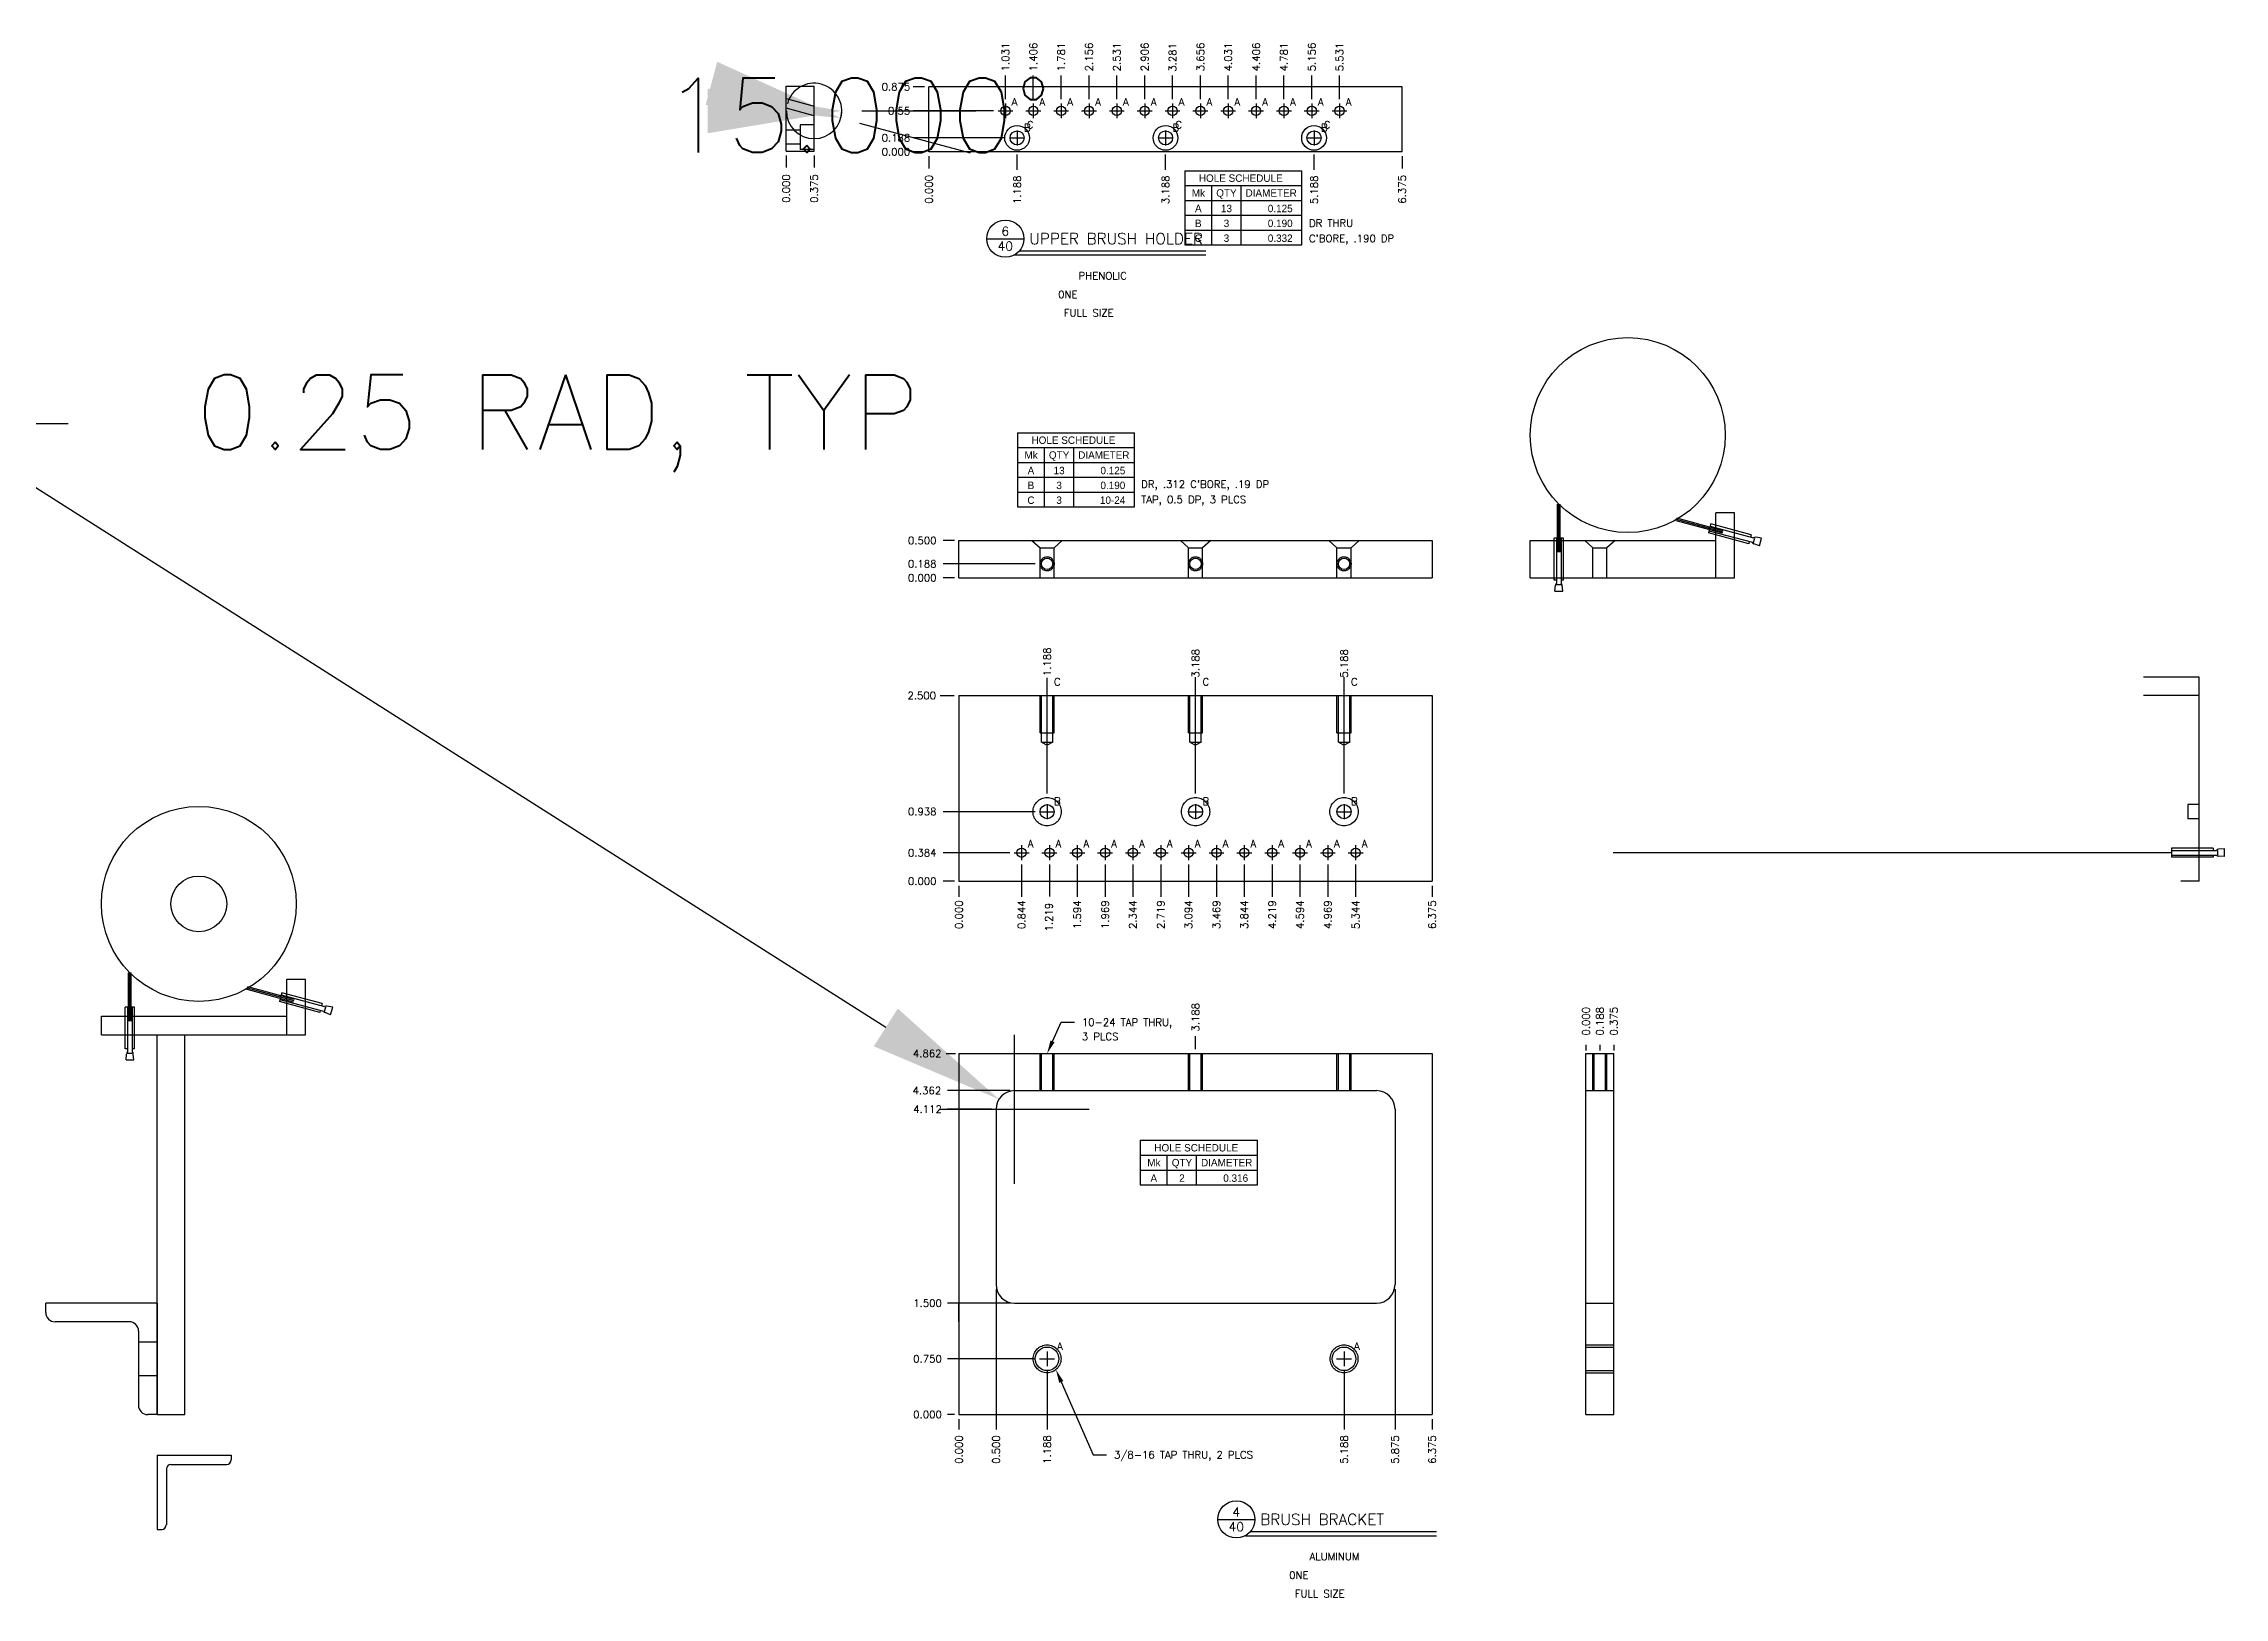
# Model space of a CAD drawing. Extents: x 0 to 33, y 0 to 24.7.
# Drawn here: x 5.613 to 8.542, y 22.553 to 24.64 of the extents above; entities that cross this region are included whole.
import ezdxf
from ezdxf.enums import TextEntityAlignment as Align

# ---------------------------------------------------------------- set-up
doc = ezdxf.new("R2010")
doc.units = 0
doc.header["$MEASUREMENT"] = 0
doc.linetypes.add('HIDDEN2', pattern=[0.1875, 0.125, -0.0625])
doc.layers.get('0').update_dxf_attribs({"linetype": 'CONTINUOUS'})
doc.layers.get('DEFPOINTS').update_dxf_attribs({"linetype": 'CONTINUOUS'})
for name, color, linetype in [('DATUM', 2, 'CONTINUOUS'), ('DIM', 1, 'CONTINUOUS'), ('HATCH', 2, 'CONTINUOUS'), ('HIDDEN2', 6, 'HIDDEN2'), ('OBJECT', 3, 'CONTINUOUS'), ('TEXT', 1, 'CONTINUOUS')]:
    doc.layers.add(name, color=color, linetype=linetype)
doc.styles.add('FADD', font='fadd')
doc.styles.add('ROMANS', font='romans')
doc.styles.add('SIMPLEX', font='SIMPLEX')
doc.dimstyles.get("Standard").update_dxf_attribs({"dimtxt": 0.1, "dimasz": 0.18, "dimexe": 0.18, "dimexo": 0.063, "dimgap": 0.1, "dimtad": 0, "dimtih": 1, "dimtoh": 1, "dimdec": 3, "dimzin": 0, "dimdsep": 46, "dimtxsty": 'SIMPLEX', "dimcen": 0.1, "dimclrd": 1, "dimclre": 1, "dimclrt": 1, "dimadec": 0, "dimazin": 0, "dimtfac": 0.8, "dimtdec": 3, "dimtofl": 0, "dimtmove": 2, "dimatfit": 3, "dimfxl": 1, "dimtolj": 1, "dimtzin": 0, "dimarcsym": 0})

# ---------------------------------------------------------------- blocks, each defined once
blk = doc.blocks.new('HOLEHDR')
at = {"layer": 'DATUM'}
for p, q in [((0, 0), (0, -4)), ((0, 0), (15.778173, 0)), ((15.778173, -4), (15.778173, 0)), ((0, -2), (15.778173, -2)), ((3.638889, -4), (3.638889, -2)), ((7.583333, -4), (7.583333, -2)), ((0, -4), (15.778173, -4))]:
    blk.add_line(p, q, dxfattribs=at)
at = {"layer": 'DATUM', "style": 'FADD'}
for s, p in [('Mk', (0.944445, -3.5)), ('HOLE SCHEDULE', (1.888889, -1.5)), ('QTY', (4.236111, -3.5)), ('DIAMETER', (8.180556, -3.5))]:
    blk.add_text(s, height=1, dxfattribs=at).set_placement(p)
blk = doc.blocks.new('HOLES')
at = {"layer": 'DATUM'}
for p, q in [((0, 0), (0, -2)), ((3.638889, -2), (3.638889, 0)), ((7.583333, -2), (7.583333, 0)), ((15.777778, -2), (15.777778, 0)), ((0, -2), (15.777778, -2))]:
    blk.add_line(p, q, dxfattribs=at)
at = {"layer": 'DATUM', "style": 'FADD'}
for tag, p in [('MK', (1.819444, -1.586582)), ('QTY', (5.611111, -1.586582))]:
    blk.add_attdef(tag, text='', height=1, dxfattribs=at).set_placement(p, align=Align.CENTER)
blk.add_attdef('SIZE', text='', height=1, dxfattribs=at).set_placement((14.525794, -1.586582), align=Align.RIGHT)
blk = doc.blocks.new('*D27')
at = {"color": 1, "linetype": 'ByBlock', "transparency": 16777216}
for p, q in [((6.7443, 24.3866), (5.4661, 25.1975)), ((5.4661, 25.1975), (5.6461, 25.1975)), ((6.9174, 24.1768), (6.9174, 24.3768)), ((6.8174, 24.2768), (7.0174, 24.2768))]:
    blk.add_line(p, q, dxfattribs=at)
blk.add_solid([(6.7604, 24.4119), (6.7282, 24.3612), (6.8963, 24.2901)], dxfattribs=at)
at = {"layer": 'DEFPOINTS', "color": 0, "linetype": 'ByBlock', "transparency": 16777216}
for p in [(6.8963, 24.2901), (6.9174, 24.2768)]:
    blk.add_point(p, dxfattribs=at)
at = {"color": 1, "linetype": 'ByBlock', "transparency": 16777216, "insert": (6.3033, 25.1975), "char_height": 0.1, "attachment_point": 5, "style": 'SIMPLEX'}
blk.add_mtext('\\A1;0.25 RAD, TYP', dxfattribs=at)
blk = doc.blocks.new('P-TITLE')
at = {"layer": 'OBJECT'}
for p, q in [((-1.562, -0.638), (-1.062, -0.638)), ((1.387, -0.862), (-1.188, -0.862)), ((-1.113, -0.8), (1.387, -0.8))]:
    blk.add_line(p, q, dxfattribs=at)
blk.add_circle((-1.312, -0.638), 0.25, dxfattribs=at)
at = {"layer": 'OBJECT', "style": 'ROMANS'}
for tag, p in [('NO.', (-1.312, -0.538)), ('PAGE', (-1.312, -0.738))]:
    blk.add_attdef(tag, text='', height=0.12, dxfattribs=at).set_placement(p, align=Align.MIDDLE)
for tag, p, height in [('DESCRIPTION', (-0.988, -0.712), 0.15), ('MATERIAL', (-0.325, -1.188), 0.1), ('#_REQUIRED', (-0.6, -1.438), 0.1), ('SCALE', (-0.525, -1.688), 0.1)]:
    blk.add_attdef(tag, p, '', height=height, dxfattribs=at)
at = {"layer": 'OBJECT', "style": 'ROMANS', "flags": 2}
for tag, p in [('MATERIAL:', (-1.163, -1.188)), ('REQD:', (-1.163, -1.438)), ('SCALE:', (-1.163, -1.688))]:
    blk.add_attdef(tag, p, '', height=0.1, dxfattribs=at)
blk = doc.blocks.new('*D26')
at = {"color": 1, "linetype": 'ByBlock', "transparency": 16777216}
for p, q in [((6.7122, 25.6172), (6.8652, 25.6172)), ((6.7089, 25.6009), (6.8578, 25.561))]:
    blk.add_line(p, q, dxfattribs=at)
for start, end in [(345, 165), (180, 0)]:
    blk.add_arc((6.648, 25.6172), 0.0372, start, end, dxfattribs=at)
for points in [[(6.5179, 25.6832), (6.5023, 25.6252), (6.684, 25.6076)], [(6.5052, 25.6472), (6.5052, 25.5872), (6.6852, 25.6172)]]:
    blk.add_solid(points, dxfattribs=at)
at = {"layer": 'DEFPOINTS', "color": 0, "linetype": 'ByBlock', "transparency": 16777216}
for p in [(6.6063, 25.6172), (6.6106, 25.6273), (6.648, 25.6172), (6.6492, 25.6172), (6.6847, 25.6108)]:
    blk.add_point(p, dxfattribs=at)
at = {"color": 1, "linetype": 'ByBlock', "transparency": 16777216, "insert": (6.7067, 25.6114), "char_height": 0.1, "attachment_point": 5, "style": 'SIMPLEX'}
blk.add_mtext('\\A1;15.000°', dxfattribs=at)

msp = doc.modelspace()

# ---------------------------------------------------------------- linework, layer by layer
at = {"layer": 'DIM'}
for p, q in [((6.7963, 24.5815), (6.781, 24.5815)), ((6.9051, 24.5652), (6.9051, 24.5967)), ((6.9425, 24.5652), (6.9425, 24.5967)), ((6.9799, 24.5652), (6.9799, 24.5967)), ((7.0173, 24.5652), (7.0173, 24.5967)), ((7.0547, 24.5652), (7.0547, 24.5967)), ((7.0921, 24.5652), (7.0921, 24.5967)), ((7.1295, 24.5652), (7.1295, 24.5967)), ((7.1669, 24.5652), (7.1669, 24.5967)), ((7.2043, 24.5652), (7.2043, 24.5967)), ((7.2417, 24.5652), (7.2417, 24.5967)), ((7.2791, 24.5652), (7.2791, 24.5967)), ((7.3165, 24.5652), (7.3165, 24.5967)), ((7.3539, 24.5652), (7.3539, 24.5967)), ((6.8892, 24.5493), (6.781, 24.5493)), ((6.8951, 24.5493), (6.9151, 24.5493)), ((6.9051, 24.5593), (6.9051, 24.5393)), ((6.9325, 24.5493), (6.9525, 24.5493)), ((6.9425, 24.5593), (6.9425, 24.5393)), ((6.9699, 24.5493), (6.9899, 24.5493)), ((6.9799, 24.5593), (6.9799, 24.5393)), ((7.0073, 24.5493), (7.0273, 24.5493)), ((7.0173, 24.5593), (7.0173, 24.5393)), ((7.0447, 24.5493), (7.0647, 24.5493)), ((7.0547, 24.5593), (7.0547, 24.5393)), ((7.0821, 24.5493), (7.1021, 24.5493)), ((7.0921, 24.5593), (7.0921, 24.5393)), ((7.1195, 24.5493), (7.1395, 24.5493)), ((7.1295, 24.5593), (7.1295, 24.5393)), ((7.1569, 24.5493), (7.1769, 24.5493)), ((7.1669, 24.5593), (7.1669, 24.5393)), ((7.1943, 24.5493), (7.2143, 24.5493)), ((7.2043, 24.5593), (7.2043, 24.5393)), ((7.2317, 24.5493), (7.2517, 24.5493)), ((7.2417, 24.5593), (7.2417, 24.5393)), ((7.2691, 24.5493), (7.2891, 24.5493)), ((7.2791, 24.5593), (7.2791, 24.5393)), ((7.3065, 24.5493), (7.3265, 24.5493)), ((7.3165, 24.5593), (7.3165, 24.5393)), ((7.3439, 24.5493), (7.3638, 24.5493)), ((7.3539, 24.5593), (7.3539, 24.5393)), ((6.9207, 24.523), (6.9207, 24.503)), ((6.9207, 24.523), (6.9207, 24.503)), ((7.1201, 24.523), (7.1201, 24.503)), ((7.1201, 24.523), (7.1201, 24.503)), ((7.3196, 24.523), (7.3196, 24.503)), ((7.3196, 24.523), (7.3196, 24.503)), ((6.9047, 24.513), (6.781, 24.513)), ((6.7963, 24.4943), (6.781, 24.4943)), ((6.9107, 24.513), (6.9307, 24.513)), ((6.9107, 24.513), (6.9307, 24.513)), ((6.9207, 24.4701), (6.9207, 24.4906)), ((7.1102, 24.513), (7.1301, 24.513)), ((7.1102, 24.513), (7.1301, 24.513)), ((7.1201, 24.4701), (7.1201, 24.4906)), ((7.3096, 24.513), (7.3296, 24.513)), ((7.3096, 24.513), (7.3296, 24.513)), ((7.3196, 24.4701), (7.3196, 24.4906)), ((6.6106, 24.4893), (6.6106, 24.4731)), ((6.648, 24.4893), (6.648, 24.4731)), ((6.8023, 24.4883), (6.8023, 24.472)), ((7.438, 24.4883), (7.438, 24.472)), ((6.8366, 23.9723), (6.8216, 23.9723)), ((6.945, 23.9411), (6.8216, 23.9411)), ((6.8366, 23.9224), (6.8216, 23.9224)), ((6.961, 23.6329), (6.961, 23.7878)), ((7.1604, 23.6329), (7.1604, 23.7888)), ((7.3599, 23.6329), (7.3599, 23.7888)), ((8.5088, 23.7891), (8.434, 23.7891)), ((8.5088, 23.5148), (8.5088, 23.7891)), ((6.8174, 23.7642), (6.8362, 23.7642)), ((8.5088, 23.7642), (8.434, 23.7642)), ((6.961, 23.6183), (6.961, 23.5984)), ((7.1604, 23.6183), (7.1604, 23.5984)), ((7.3599, 23.6183), (7.3599, 23.5984)), ((6.945, 23.6083), (6.8216, 23.6083)), ((6.951, 23.6083), (6.971, 23.6083)), ((7.1505, 23.6083), (7.1704, 23.6083)), ((7.3499, 23.6083), (7.3699, 23.6083)), ((6.9108, 23.5532), (6.8216, 23.5532)), ((6.9167, 23.5532), (6.9367, 23.5532)), ((6.9267, 23.5632), (6.9267, 23.5432)), ((6.9541, 23.5532), (6.9741, 23.5532)), ((6.9641, 23.5632), (6.9641, 23.5432)), ((6.9915, 23.5532), (7.0115, 23.5532)), ((7.0015, 23.5632), (7.0015, 23.5432)), ((7.0289, 23.5532), (7.0489, 23.5532)), ((7.0389, 23.5632), (7.0389, 23.5432)), ((7.0663, 23.5532), (7.0863, 23.5532)), ((7.0763, 23.5632), (7.0763, 23.5432)), ((7.1037, 23.5532), (7.1237, 23.5532)), ((7.1137, 23.5632), (7.1137, 23.5432)), ((7.1411, 23.5532), (7.1611, 23.5532)), ((7.1511, 23.5632), (7.1511, 23.5432)), ((7.1785, 23.5532), (7.1985, 23.5532)), ((7.1885, 23.5632), (7.1885, 23.5432)), ((7.2159, 23.5532), (7.2359, 23.5532)), ((7.2259, 23.5632), (7.2259, 23.5432)), ((7.2533, 23.5532), (7.2733, 23.5532)), ((7.2633, 23.5632), (7.2633, 23.5432)), ((7.2907, 23.5532), (7.3107, 23.5532)), ((7.3007, 23.5632), (7.3007, 23.5432)), ((7.3281, 23.5532), (7.3481, 23.5532)), ((7.3381, 23.5632), (7.3381, 23.5432)), ((7.3655, 23.5532), (7.3854, 23.5532)), ((7.3755, 23.5632), (7.3755, 23.5432)), ((8.4714, 23.5532), (7.7216, 23.5532)), ((8.4714, 23.5594), (8.4714, 23.547)), ((6.9267, 23.5372), (6.9267, 23.4941)), ((6.9641, 23.5372), (6.9641, 23.4942)), ((7.0015, 23.5372), (7.0015, 23.4941)), ((7.0389, 23.5372), (7.0389, 23.4941)), ((7.0763, 23.5372), (7.0763, 23.4941)), ((7.1137, 23.5372), (7.1137, 23.4941)), ((7.1511, 23.5372), (7.1511, 23.4941)), ((7.1885, 23.5372), (7.1885, 23.4941)), ((7.2259, 23.5372), (7.2259, 23.4941)), ((7.2633, 23.5372), (7.2633, 23.4941)), ((7.3007, 23.5372), (7.3007, 23.4941)), ((7.3381, 23.5372), (7.3381, 23.4941)), ((7.3755, 23.5372), (7.3755, 23.4941)), ((6.8366, 23.5148), (6.8216, 23.5148)), ((6.8426, 23.5089), (6.8426, 23.4941)), ((7.4783, 23.5089), (7.4783, 23.4941)), ((8.5088, 23.5148), (8.4839, 23.5148)), ((5.9399, 23.3085), (5.9399, 23.3833)), ((5.9399, 23.3833), (5.9649, 23.3833)), ((5.9649, 23.3085), (5.9649, 23.3833)), ((5.6906, 23.3335), (5.9399, 23.3335)), ((5.6906, 23.3085), (5.6906, 23.3335)), ((5.6906, 23.3085), (5.9649, 23.3085)), ((7.1604, 23.2895), (7.1604, 23.307)), ((7.6849, 23.2953), (7.6849, 23.2876)), ((7.7036, 23.2953), (7.7036, 23.2876)), ((7.7223, 23.2953), (7.7223, 23.2876)), ((6.8256, 23.2836), (6.8379, 23.2836)), ((6.9114, 23.2338), (6.8271, 23.2338)), ((6.8864, 23.2088), (6.8271, 23.2088)), ((6.8924, 22.9673), (6.8924, 22.7786)), ((7.4285, 22.9673), (7.4285, 22.7786)), ((5.7654, 22.9483), (5.6158, 22.9483)), ((6.9114, 22.9483), (6.8271, 22.9483)), ((5.728, 22.9234), (5.6283, 22.9234)), ((5.7654, 22.8961), (5.7405, 22.8961)), ((6.961, 22.8835), (6.961, 22.8636)), ((7.3599, 22.8835), (7.3599, 22.8636)), ((5.7654, 22.851), (5.7405, 22.851)), ((6.945, 22.8736), (6.8271, 22.8736)), ((6.951, 22.8736), (6.971, 22.8736)), ((6.961, 22.8576), (6.961, 22.7786)), ((7.3499, 22.8736), (7.3699, 22.8736)), ((7.3599, 22.8576), (7.3599, 22.7786)), ((5.7654, 22.7988), (5.7529, 22.7988)), ((6.8366, 22.7988), (6.8271, 22.7988)), ((6.8426, 22.7928), (6.8426, 22.7786)), ((7.4783, 22.7928), (7.4783, 22.7786)), ((5.7654, 22.7443), (5.8651, 22.7443)), ((5.7841, 22.7318), (5.8589, 22.7318)), ((5.7654, 22.6446), (5.7716, 22.6446))]:
    msp.add_line(p, q, dxfattribs=at)
at = {"layer": 'DIM', "color": 1}
for p, q in [((6.9683, 23.2999), (6.9798, 23.3255)), ((6.9798, 23.3255), (6.9977, 23.3255)), ((6.98, 22.8426), (7.023, 22.7447)), ((7.023, 22.7447), (7.0409, 22.7447))]:
    msp.add_line(p, q, dxfattribs=at)
at = {"layer": 'DIM'}
for centre, start, end in [((5.8589, 22.738), 270, 0), ((5.7841, 22.7256), 90, 180), ((5.7716, 22.6508), 270, 0)]:
    msp.add_arc(centre, 0.00623, start, end, dxfattribs=at)
at = {"layer": 'DIM', "color": 1}
for points in [[(6.9711, 23.2987), (6.9656, 23.3011), (6.961, 23.2835)], [(6.9773, 22.8414), (6.9828, 22.8438), (6.9728, 22.8591)]]:
    msp.add_solid(points, dxfattribs=at)
at = {"layer": 'HATCH'}
for p, q in [((7.6467, 23.9567), (7.6467, 24.0213)), ((7.6485, 23.9567), (7.6485, 24.0213)), ((7.6503, 23.9567), (7.6503, 24.0213)), ((7.8685, 23.9821), (7.806, 23.9988)), ((7.869, 23.9838), (7.8065, 24.0005)), ((7.8694, 23.9855), (7.8069, 24.0023)), ((7.8525, 23.9947), (7.8514, 23.9904)), ((7.9067, 23.9801), (7.8525, 23.9947)), ((7.6467, 23.9754), (7.6423, 23.9754)), ((7.6423, 23.9193), (7.6423, 23.9754)), ((7.6454, 23.9754), (7.6454, 23.915)), ((7.6467, 23.9754), (7.6503, 23.9754)), ((7.6547, 23.9754), (7.6503, 23.9754)), ((7.6516, 23.9754), (7.6516, 23.915)), ((7.6547, 23.9193), (7.6547, 23.9754)), ((7.8504, 23.9869), (7.8493, 23.9826)), ((7.9035, 23.9681), (7.8493, 23.9826)), ((7.8501, 23.9856), (7.9084, 23.97)), ((7.8504, 23.9869), (7.8514, 23.9904)), ((7.8517, 23.9917), (7.91, 23.976)), ((7.9043, 23.9711), (7.9035, 23.9681)), ((7.9067, 23.9801), (7.9059, 23.9771)), ((7.91, 23.9696), (7.9117, 23.9756)), ((7.9182, 23.9651), (7.9106, 23.9679)), ((7.9209, 23.9754), (7.913, 23.9767)), ((7.9182, 23.9651), (7.9209, 23.9754)), ((7.6454, 23.9193), (7.6423, 23.9193)), ((7.6432, 23.9043), (7.6439, 23.9123)), ((7.6454, 23.9133), (7.6516, 23.9133)), ((7.6547, 23.9193), (7.6516, 23.9193)), ((7.6538, 23.9043), (7.6531, 23.9123)), ((7.6432, 23.9043), (7.6538, 23.9043)), ((8.5275, 23.5594), (8.4714, 23.5594)), ((8.4714, 23.5563), (8.5318, 23.5563)), ((8.5275, 23.5594), (8.5275, 23.5563)), ((8.5335, 23.5501), (8.5335, 23.5563)), ((8.5425, 23.5585), (8.5345, 23.5578)), ((8.5425, 23.5479), (8.5425, 23.5585)), ((8.4714, 23.5501), (8.5318, 23.5501)), ((8.5275, 23.547), (8.4714, 23.547)), ((8.5275, 23.5501), (8.5275, 23.547)), ((8.5425, 23.5479), (8.5345, 23.5486)), ((5.7271, 23.3919), (5.7307, 23.3919)), ((5.7271, 23.3272), (5.7271, 23.3919)), ((5.7289, 23.3272), (5.7289, 23.3919)), ((5.7307, 23.3272), (5.7307, 23.3919)), ((5.8865, 23.3694), (5.8874, 23.3729)), ((5.9489, 23.3526), (5.8865, 23.3694)), ((5.9494, 23.3544), (5.8869, 23.3711)), ((5.9499, 23.3561), (5.8874, 23.3729)), ((5.9309, 23.3575), (5.9297, 23.3532)), ((5.9839, 23.3387), (5.9297, 23.3532)), ((5.9305, 23.3562), (5.9888, 23.3406)), ((5.9309, 23.3575), (5.9318, 23.361)), ((5.933, 23.3652), (5.9318, 23.361)), ((5.9322, 23.3622), (5.9905, 23.3466)), ((5.9871, 23.3507), (5.933, 23.3652)), ((5.9871, 23.3507), (5.9863, 23.3477)), ((5.7271, 23.3459), (5.7227, 23.3459)), ((5.7227, 23.2898), (5.7227, 23.3459)), ((5.7258, 23.3459), (5.7258, 23.2856)), ((5.7271, 23.3459), (5.7307, 23.3459)), ((5.7352, 23.3459), (5.7307, 23.3459)), ((5.7321, 23.3459), (5.7321, 23.2856)), ((5.7352, 23.2898), (5.7352, 23.3459)), ((5.9847, 23.3417), (5.9839, 23.3387)), ((5.9905, 23.3401), (5.9921, 23.3462)), ((5.9986, 23.3357), (5.9911, 23.3385)), ((6.0013, 23.3459), (5.9934, 23.3473)), ((5.9986, 23.3357), (6.0013, 23.3459)), ((5.7258, 23.2898), (5.7227, 23.2898)), ((5.7352, 23.2898), (5.7321, 23.2898)), ((5.7237, 23.2749), (5.7244, 23.2829)), ((5.7237, 23.2749), (5.7342, 23.2749)), ((5.7258, 23.2839), (5.7321, 23.2839)), ((5.7342, 23.2749), (5.7335, 23.2829))]:
    msp.add_line(p, q, dxfattribs=at)
for centre, start, end in [((7.9119, 23.9715), 203.0703, 249.965), ((7.9123, 23.9729), 80.035, 126.9297), ((7.6477, 23.912), 128.0703, 174.965), ((7.6492, 23.912), 5.035, 51.9297), ((8.5348, 23.5539), 95.035, 141.9297), ((8.5348, 23.5524), 218.0703, 264.965), ((5.9924, 23.3421), 203.0703, 249.965), ((5.9928, 23.3435), 80.035, 126.9297), ((5.7282, 23.2826), 128.0703, 174.965), ((5.7297, 23.2826), 5.035, 51.9297)]:
    msp.add_arc(centre, 0.00386, start, end, dxfattribs=at)
at = {"layer": 'HIDDEN2'}
for p, q in [((6.6106, 24.5657), (6.648, 24.5557)), ((6.648, 24.5428), (6.6106, 24.5528)), ((6.6291, 24.5235), (6.6106, 24.5235)), ((6.648, 24.5306), (6.6291, 24.5306)), ((6.6291, 24.5306), (6.6291, 24.4975)), ((6.6291, 24.5045), (6.6106, 24.5045)), ((6.648, 24.4975), (6.6291, 24.4975)), ((6.9405, 23.9723), (6.9515, 23.9627)), ((6.9814, 23.9723), (6.9705, 23.9627)), ((7.14, 23.9723), (7.151, 23.9627)), ((7.1809, 23.9723), (7.1699, 23.9627)), ((7.3394, 23.9723), (7.3504, 23.9627)), ((7.3803, 23.9723), (7.3694, 23.9627)), ((7.6832, 23.9723), (7.6942, 23.9627)), ((7.7241, 23.9723), (7.7131, 23.9627)), ((6.9515, 23.9224), (6.9515, 23.9627)), ((6.9515, 23.9627), (6.9705, 23.9627)), ((6.9705, 23.9224), (6.9705, 23.9627)), ((7.151, 23.9224), (7.151, 23.9627)), ((7.151, 23.9627), (7.1699, 23.9627)), ((7.1699, 23.9224), (7.1699, 23.9627)), ((7.3504, 23.9224), (7.3504, 23.9627)), ((7.3504, 23.9627), (7.3694, 23.9627)), ((7.3694, 23.9224), (7.3694, 23.9627)), ((7.6942, 23.9627), (7.7131, 23.9627)), ((7.6942, 23.9224), (7.6942, 23.9627)), ((7.7131, 23.9224), (7.7131, 23.9627)), ((6.9515, 23.7143), (6.9515, 23.7642)), ((6.9534, 23.7018), (6.9534, 23.7642)), ((6.9686, 23.7018), (6.9686, 23.7642)), ((6.9705, 23.7143), (6.9705, 23.7642)), ((7.151, 23.7143), (7.151, 23.7642)), ((7.1529, 23.7018), (7.1529, 23.7642)), ((7.168, 23.7018), (7.168, 23.7642)), ((7.1699, 23.7143), (7.1699, 23.7642)), ((7.3504, 23.7143), (7.3504, 23.7642)), ((7.3523, 23.7018), (7.3523, 23.7642)), ((7.3675, 23.7018), (7.3675, 23.7642)), ((7.3694, 23.7143), (7.3694, 23.7642)), ((6.9515, 23.7143), (6.9705, 23.7143)), ((6.9534, 23.7018), (6.9686, 23.7018)), ((6.9534, 23.7018), (6.961, 23.6975)), ((6.9686, 23.7018), (6.961, 23.6975)), ((7.151, 23.7143), (7.1699, 23.7143)), ((7.1529, 23.7018), (7.168, 23.7018)), ((7.1529, 23.7018), (7.1604, 23.6975)), ((7.168, 23.7018), (7.1604, 23.6975)), ((7.3504, 23.7143), (7.3694, 23.7143)), ((7.3523, 23.7018), (7.3675, 23.7018)), ((7.3523, 23.7018), (7.3599, 23.6975)), ((7.3675, 23.7018), (7.3599, 23.6975)), ((8.5088, 23.6178), (8.4934, 23.6178)), ((8.509, 23.5989), (8.4934, 23.5989)), ((6.9515, 23.2338), (6.9515, 23.2836)), ((6.9534, 23.2338), (6.9534, 23.2836)), ((6.9686, 23.2338), (6.9686, 23.2836)), ((6.9705, 23.2338), (6.9705, 23.2836)), ((7.151, 23.2338), (7.151, 23.2836)), ((7.1529, 23.2338), (7.1529, 23.2836)), ((7.168, 23.2338), (7.168, 23.2836)), ((7.1699, 23.2338), (7.1699, 23.2836)), ((7.3504, 23.2338), (7.3504, 23.2836)), ((7.3523, 23.2338), (7.3523, 23.2836)), ((7.3675, 23.2338), (7.3675, 23.2836)), ((7.3694, 23.2338), (7.3694, 23.2836)), ((7.6942, 23.2338), (7.6942, 23.2834)), ((7.6961, 23.2338), (7.6961, 23.2836)), ((7.7112, 23.2338), (7.7112, 23.2836)), ((7.7131, 23.2338), (7.7131, 23.2837)), ((7.6849, 23.2338), (7.7223, 23.2338)), ((6.8426, 22.9234), (6.8426, 22.9483)), ((7.6849, 22.9483), (7.7223, 22.9483)), ((7.6849, 22.8923), (7.7223, 22.8923)), ((7.6849, 22.8893), (7.7223, 22.8893)), ((7.6849, 22.8578), (7.7223, 22.8578)), ((7.6849, 22.8549), (7.7223, 22.8549))]:
    msp.add_line(p, q, dxfattribs=at)
for centre, radius in [((6.961, 23.9411), 0.00947), ((7.1604, 23.9411), 0.00947), ((7.3599, 23.9411), 0.00947), ((6.961, 23.6083), 0.019), ((7.1604, 23.6083), 0.019), ((7.3599, 23.6083), 0.019), ((6.961, 22.8736), 0.0187), ((7.3599, 22.8736), 0.0187)]:
    msp.add_circle(centre, radius, dxfattribs=at)
at = {"layer": 'OBJECT'}
for p, q in [((6.6106, 24.4953), (6.6106, 24.5826)), ((6.6106, 24.5826), (6.648, 24.5826)), ((6.648, 24.4953), (6.648, 24.5826)), ((6.8023, 24.4943), (6.8023, 24.5815)), ((7.438, 24.5815), (6.8023, 24.5815)), ((7.438, 24.4943), (7.438, 24.5815)), ((6.6106, 24.4953), (6.648, 24.4953)), ((7.438, 24.4943), (6.8023, 24.4943)), ((7.8595, 23.9224), (7.8595, 24.0096)), ((7.8844, 24.0096), (7.8595, 24.0096)), ((7.8844, 23.9224), (7.8844, 24.0096)), ((6.8426, 23.9224), (6.8426, 23.9723)), ((6.8426, 23.9723), (7.4783, 23.9723)), ((7.4783, 23.9723), (7.4783, 23.9224)), ((7.6101, 23.9224), (7.6101, 23.9723)), ((7.6101, 23.9723), (7.8595, 23.9723)), ((6.8426, 23.9224), (7.4783, 23.9224)), ((7.6101, 23.9224), (7.8844, 23.9224)), ((6.8426, 23.7642), (6.8426, 23.5148)), ((6.8426, 23.7642), (7.4783, 23.7642)), ((7.4783, 23.7642), (7.4783, 23.5148)), ((8.4934, 23.6178), (8.4934, 23.5989)), ((6.8426, 23.5148), (7.4783, 23.5148)), ((5.7654, 22.7988), (5.7654, 23.3085)), ((5.8028, 22.7988), (5.8028, 23.3085)), ((6.8426, 23.2836), (6.8426, 22.7988)), ((6.8426, 23.2836), (7.4783, 23.2836)), ((7.4783, 23.2836), (7.4783, 22.7988)), ((7.6849, 22.7988), (7.6849, 23.2836)), ((7.6849, 23.2836), (7.7223, 23.2836)), ((7.7223, 22.7988), (7.7223, 23.2836)), ((6.9174, 23.2338), (7.4035, 23.2338)), ((6.8924, 23.2088), (6.8924, 22.9733)), ((7.4285, 23.2088), (7.4285, 22.9733)), ((6.9174, 22.9483), (7.4035, 22.9483)), ((5.7654, 22.7988), (5.8028, 22.7988)), ((6.8426, 22.7988), (7.4783, 22.7988)), ((7.6849, 22.7988), (7.7223, 22.7988))]:
    msp.add_line(p, q, dxfattribs=at)
for centre, radius in [((6.9051, 24.5493), 0.00623), ((6.9425, 24.5493), 0.00623), ((6.9799, 24.5493), 0.00623), ((7.0173, 24.5493), 0.00623), ((7.0547, 24.5493), 0.00623), ((7.0921, 24.5493), 0.00623), ((7.1295, 24.5493), 0.00623), ((7.1669, 24.5493), 0.00623), ((7.2043, 24.5493), 0.00623), ((7.2417, 24.5493), 0.00623), ((7.2791, 24.5493), 0.00623), ((7.3165, 24.5493), 0.00623), ((7.3539, 24.5493), 0.00623), ((6.9207, 24.513), 0.0166), ((6.9207, 24.513), 0.00947), ((7.1201, 24.513), 0.0166), ((7.1201, 24.513), 0.00947), ((7.3196, 24.513), 0.0166), ((7.3196, 24.513), 0.00947), ((7.741, 24.1139), 0.1309), ((6.961, 23.9411), 0.00758), ((7.1604, 23.9411), 0.00758), ((7.3599, 23.9411), 0.00758), ((5.8215, 23.4845), 0.1309), ((6.961, 23.6083), 0.00947), ((7.1604, 23.6083), 0.00947), ((7.3599, 23.6083), 0.00947), ((6.9267, 23.5532), 0.00623), ((6.9641, 23.5532), 0.00623), ((7.0015, 23.5532), 0.00623), ((7.0389, 23.5532), 0.00623), ((7.0763, 23.5532), 0.00623), ((7.1137, 23.5532), 0.00623), ((7.1511, 23.5532), 0.00623), ((7.1885, 23.5532), 0.00623), ((7.2259, 23.5532), 0.00623), ((7.2633, 23.5532), 0.00623), ((7.3007, 23.5532), 0.00623), ((7.3381, 23.5532), 0.00623), ((7.3755, 23.5532), 0.00623), ((5.8215, 23.4845), 0.0374), ((6.961, 22.8736), 0.0158), ((7.3599, 22.8736), 0.0158)]:
    msp.add_circle(centre, radius, dxfattribs=at)
for centre, start, end in [((6.9174, 23.2088), 90, 180), ((7.4035, 23.2088), 0, 90), ((6.9174, 22.9733), 180, 270), ((7.4035, 22.9733), 270, 360)]:
    msp.add_arc(centre, 0.0249, start, end, dxfattribs=at)
at = {"layer": 'TEXT'}
for p, q in [((5.6158, 22.9359), (5.6158, 22.9483)), ((5.7654, 22.9483), (5.7654, 22.7988)), ((5.7405, 22.9109), (5.7405, 22.8112)), ((5.7654, 22.7443), (5.7654, 22.6446)), ((5.8651, 22.7443), (5.8651, 22.738)), ((5.7779, 22.7256), (5.7779, 22.6508))]:
    msp.add_line(p, q, dxfattribs=at)
for centre, start, end in [((5.6283, 22.9359), 180, 270), ((5.728, 22.9109), 0, 90), ((5.7529, 22.8112), 180, 270)]:
    msp.add_arc(centre, 0.0125, start, end, dxfattribs=at)

# ---------------------------------------------------------------- block references
at = {"layer": 'DIM', "xscale": 0.0099725139883958, "yscale": 0.0099725139883958, "zscale": 0.0099725139883958}
for p in [(7.146, 24.469), (6.9212, 24.1171), (7.0862, 23.167)]:
    msp.add_blockref('HOLEHDR', p, dxfattribs=at)
for p, values in [((7.146, 24.4291), {'MK': 'A', 'QTY': '13', 'SIZE': '0.125'}), ((7.146, 24.4091), {'MK': 'B', 'QTY': '3', 'SIZE': '0.190'}), ((7.146, 24.3892), {'MK': 'C', 'QTY': '3', 'SIZE': '0.332'}), ((6.9212, 24.0772), {'MK': 'A', 'QTY': '13', 'SIZE': '0.125'}), ((6.9212, 24.0573), {'MK': 'B', 'QTY': '3', 'SIZE': '0.190'}), ((6.9212, 24.0374), {'MK': 'C', 'QTY': '3', 'SIZE': '10-24'}), ((7.0862, 23.1271), {'MK': 'A', 'QTY': '2', 'SIZE': '0.316'})]:
    msp.add_blockref('HOLES', p, dxfattribs=at).add_auto_attribs(values)
at = {"layer": 'TEXT'}
ref = msp.add_blockref('P-TITLE', (7.0357, 24.4413), dxfattribs=dict(at, xscale=0.099725139883958, yscale=0.099725139883958, zscale=0.099725139883958))
ref.add_attrib('SCALE', 'FULL SIZE', (6.9834, 24.273), dxfattribs={"layer": 'OBJECT', "height": 0.00997, "style": 'ROMANS'})
ref.add_attrib('#_REQUIRED', '0NE', (6.9759, 24.2979), dxfattribs={"layer": 'OBJECT', "height": 0.00997, "style": 'ROMANS'})
ref.add_attrib('MATERIAL', 'PHENOLIC', (7.0033, 24.3229), dxfattribs={"layer": 'OBJECT', "height": 0.00997, "style": 'ROMANS'})
ref.add_attrib('NO.', '6', dxfattribs={"layer": 'OBJECT', "height": 0.012, "style": 'ROMANS'}).set_placement((6.9048, 24.3877), align=Align.MIDDLE)
ref.add_attrib('DESCRIPTION', 'UPPER BRUSH HOLDER', (6.9372, 24.3702), dxfattribs={"layer": 'OBJECT', "height": 0.014959, "style": 'ROMANS'})
ref.add_attrib('PAGE', '40', dxfattribs={"layer": 'OBJECT', "height": 0.01197, "style": 'ROMANS'}).set_placement((6.9048, 24.3677), align=Align.MIDDLE)
ref = msp.add_blockref('P-TITLE', (7.346, 22.7216), dxfattribs=dict(at, xscale=0.099725139883958, yscale=0.099725139883958, zscale=0.099725139883958))
ref.add_attrib('SCALE', 'FULL SIZE', (7.2937, 22.5533), dxfattribs={"layer": 'OBJECT', "height": 0.00997, "style": 'ROMANS'})
ref.add_attrib('#_REQUIRED', '0NE', (7.2862, 22.5782), dxfattribs={"layer": 'OBJECT', "height": 0.00997, "style": 'ROMANS'})
ref.add_attrib('MATERIAL', 'ALUMINUM', (7.3136, 22.6032), dxfattribs={"layer": 'OBJECT', "height": 0.00997, "style": 'ROMANS'})
ref.add_attrib('NO.', '4', dxfattribs={"layer": 'OBJECT', "height": 0.012, "style": 'ROMANS'}).set_placement((7.2151, 22.668), align=Align.MIDDLE)
ref.add_attrib('DESCRIPTION', 'BRUSH BRACKET', (7.2475, 22.6505), dxfattribs={"layer": 'OBJECT', "height": 0.014959, "style": 'ROMANS'})
ref.add_attrib('PAGE', '40', dxfattribs={"layer": 'OBJECT', "height": 0.01197, "style": 'ROMANS'}).set_placement((7.2151, 22.6481), align=Align.MIDDLE)

# ---------------------------------------------------------------- texts
at = {"layer": 'DIM', "style": 'SIMPLEX'}
for s, p in [('1.031', (6.9101, 24.6024)), ('1.406', (6.9475, 24.6024)), ('1.781', (6.9849, 24.6024)), ('2.156', (7.0223, 24.6024)), ('2.531', (7.0597, 24.6024)), ('2.906', (7.0971, 24.6024)), ('3.656', (7.1719, 24.6024)), ('4.031', (7.2093, 24.6024)), ('4.406', (7.2467, 24.6024)), ('4.781', (7.2841, 24.6024)), ('5.156', (7.3215, 24.6024)), ('5.531', (7.3589, 24.6024)), ('3.281', (7.1345, 24.6019)), ('1.188', (6.9257, 24.4241)), ('3.188', (7.1251, 24.4241)), ('5.188', (7.3246, 24.424)), ('3.188', (7.1654, 23.313))]:
    msp.add_text(s, height=0.00997, rotation=90, dxfattribs=at).set_placement(p)
for s, p in [('0.875', (6.7772, 24.5766)), ('0.55', (6.7772, 24.5443)), ('0.188', (6.7772, 24.508)), ('0.000', (6.7772, 24.4893)), ('0.500', (6.8125, 23.9673)), ('0.188', (6.8125, 23.9361)), ('0.000', (6.8125, 23.9174)), ('0.938', (6.8125, 23.6034)), ('0.384', (6.8125, 23.5482)), ('0.000', (6.8125, 23.5099)), ('4.362', (6.8188, 23.2288)), ('4.112', (6.8196, 23.2038)), ('1.500', (6.8196, 22.9434)), ('0.750', (6.8196, 22.8686)), ('0.000', (6.8196, 22.7938))]:
    msp.add_text(s, height=0.00997, dxfattribs=at).set_placement(p, align=Align.RIGHT)
for s, p in [('A', (6.9172, 24.5614)), ('A', (6.9546, 24.5614)), ('A', (6.992, 24.5614)), ('A', (7.0294, 24.5614)), ('A', (7.0668, 24.5614)), ('A', (7.1042, 24.5614)), ('A', (7.1416, 24.5614)), ('A', (7.179, 24.5614)), ('A', (7.2164, 24.5614)), ('A', (7.2538, 24.5614)), ('A', (7.2912, 24.5614)), ('A', (7.3286, 24.5614)), ('A', (7.366, 24.5614)), ('B', (6.9345, 24.5268)), ('C', (6.9383, 24.5306)), ('B', (7.134, 24.5268)), ('C', (7.1377, 24.5306)), ('B', (7.3334, 24.5268)), ('C', (7.3372, 24.5306)), ('C', (6.9748, 23.7825)), ('C', (7.1743, 23.7825)), ('C', (7.3737, 23.7825)), ('B', (6.9748, 23.6222)), ('B', (7.1743, 23.6222)), ('B', (7.3737, 23.6222)), ('A', (6.9388, 23.5653)), ('A', (6.9762, 23.5653)), ('A', (7.0136, 23.5653)), ('A', (7.051, 23.5653)), ('A', (7.0884, 23.5653)), ('A', (7.1258, 23.5653)), ('A', (7.1632, 23.5653)), ('A', (7.2006, 23.5653)), ('A', (7.238, 23.5653)), ('A', (7.2754, 23.5653)), ('A', (7.3128, 23.5653)), ('A', (7.3502, 23.5653)), ('A', (7.3876, 23.5653)), ('A', (6.9782, 22.8907)), ('A', (7.3771, 22.8907))]:
    msp.add_text(s, height=0.00997, dxfattribs=at).set_placement(p, align=Align.MIDDLE)
for s, p in [('0.000', (6.6156, 24.4642)), ('0.375', (6.653, 24.4642)), ('0.000', (6.8073, 24.4632)), ('6.375', (7.443, 24.4632)), ('1.188', (6.966, 23.8287)), ('3.188', (7.1654, 23.8268)), ('5.188', (7.3649, 23.8266)), ('0.000', (6.8476, 23.4892)), ('0.844', (6.9317, 23.4892)), ('1.219', (6.9685, 23.4859)), ('1.594', (7.0065, 23.4892)), ('1.969', (7.0439, 23.4892)), ('2.344', (7.0813, 23.4892)), ('2.719', (7.1187, 23.4892)), ('3.094', (7.1561, 23.4892)), ('3.469', (7.1935, 23.4892)), ('3.844', (7.2309, 23.4892)), ('4.219', (7.2683, 23.4892)), ('4.594', (7.3057, 23.4892)), ('4.969', (7.3431, 23.4892)), ('5.344', (7.3805, 23.4892)), ('6.375', (7.4833, 23.4892)), ('0.000', (7.6899, 23.3461)), ('0.188', (7.7086, 23.3461)), ('0.375', (7.7273, 23.3461)), ('0.000', (6.8476, 22.771)), ('0.500', (6.8974, 22.771)), ('1.188', (6.966, 22.771)), ('5.188', (7.3649, 22.771)), ('5.875', (7.4334, 22.771)), ('6.375', (7.4833, 22.771))]:
    msp.add_text(s, height=0.00997, rotation=90, dxfattribs=at).set_placement(p, align=Align.RIGHT)
for s, height, p in [("DR, .312 C'BORE, .19 DP", 0.009973, (7.0874, 24.043)), ('TAP, 0.5 DP, 3 PLCS', 0.009973, (7.0874, 24.0224)), ('2.500', 0.00997, (6.7734, 23.7592)), ('4.862', 0.00997, (6.7807, 23.2786))]:
    msp.add_text(s, height=height, dxfattribs=at).set_placement(p)
at = {"layer": 'DIM', "color": 1, "style": 'SIMPLEX'}
for s, height, p in [('10-24 TAP THRU, ', 0.009973, (7.0077, 23.3255)), ('3 PLCS', 0.00997, (7.0077, 23.3064)), ('3/8-16 TAP THRU, 2 PLCS', 0.009973, (7.0509, 22.7447))]:
    msp.add_text(s, height=height, dxfattribs=at).set_placement(p, align=Align.MIDDLE_LEFT)
at = {"layer": 'TEXT', "style": 'SIMPLEX'}
for s, height, p in [('DR THRU', 0.00997, (7.3128, 24.3936)), ("C'BORE, .190 DP", 0.009973, (7.3128, 24.373))]:
    msp.add_text(s, height=height, dxfattribs=at).set_placement(p)

# ---------------------------------------------------------------- dimensions: what is measured, and where the dimension line sits
at = {"layer": 'DIM'}
dim = msp.add_angular_dim_2l(base=(6.6850472, 24.5455718), line1=((6.6063453, 24.5492787), (6.6492173, 24.5492787)), line2=((6.6106234, 24.5592992), (6.6480203, 24.5492787)), dimstyle='STANDARD', override={"dimadec": 3}, dxfattribs=at)
dim.commit()
dim.dimension.update_dxf_attribs({"geometry": '*D26', "text_midpoint": (6.7066782, 24.5433906), "dimtype": 162, "insert": (0, -1.067966)})
dim = msp.add_radius_dim(center=(6.9174, 23.2088), mpoint=(6.8963, 23.2222), text='0.25 RAD, TYP', dimstyle='STANDARD', dxfattribs=at)
dim.commit()
dim.dimension.update_dxf_attribs({"geometry": '*D27', "text_midpoint": (6.3033, 24.1296), "insert": (0, -1.068)})

doc.saveas('drawing.dxf')
